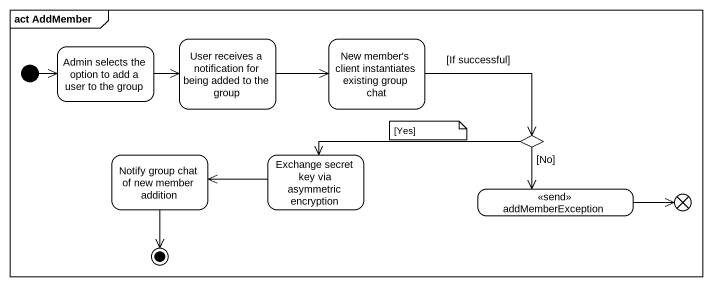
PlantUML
@startuml
mainframe act AddMember
hide empty description
state "Admin selects the option to add a user to the group" as Admin_selects_the_option_to
state "User receives a notification for being added to the group" as User_receives_a
state "New member's client instantiates existing group chat" as New_member_s_client
state choice1 <<choice>>
state "Notify group chat of new member addition" as Notify_group_chat_of_new
state "Exchange secret key via asymmetric encryption" as Exchange_secret_key_via
state addMemberException <<send>>
state flowfinal1 <<end>>
[*] -right-> Admin_selects_the_option_to
Admin_selects_the_option_to -right-> User_receives_a
User_receives_a -right-> New_member_s_client
New_member_s_client -right-> choice1 : [If successful]
choice1 -left-> Exchange_secret_key_via
choice1 --> addMemberException : [No]
Exchange_secret_key_via -left-> Notify_group_chat_of_new
addMemberException -right-> flowfinal1
Notify_group_chat_of_new --> [*]
note as N1
  [Yes]
end note
@enduml
